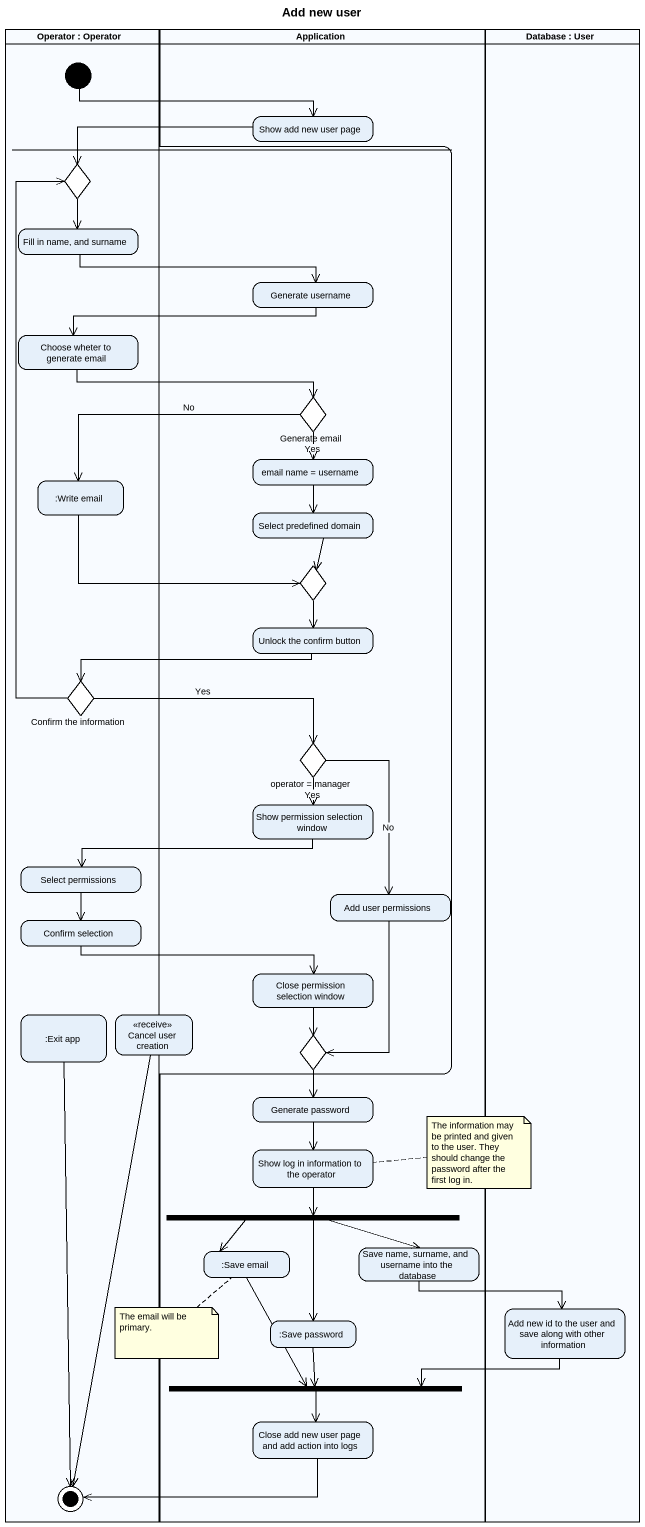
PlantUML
@startuml
title Add new user
hide empty description
state "Operator : Operator" as Operator <<partition>> {
  state initial1 <<start>>
  state choice1 <<choice>>
  state "Fill in name, and surname" as Fill_in_name_and_surname
  state "Choose wheter to generate email" as Choose_wheter_to_generate
  state ":Write email" as Write_email
  state "Confirm the information" as Confirm_the_information <<choice>>
  state "Select permissions" as Select_permissions
  state "Confirm selection" as Confirm_selection
  state ":Exit app" as Exit_app
  state final1 <<end>>
}
state Application <<partition>> {
  state "Show add new user page" as Show_add_new_user_page
  state "Generate password" as Generate_password
  state "Show log in information to the operator" as Show_log_in_information_to
  state fork1 <<fork>>
  state ":Save email" as Save_email
  state "Save name, surname, and username into the database" as Save_name_surname_and
  state ":Save password" as Save_password
  state fork2 <<join>>
  state "Close add new user page and add action into logs" as Close_add_new_user_page_and
}
state "Database : User" as Database_ <<partition>> {
  state "Add new id to the user and save along with other information" as Add_new_id_to_the_user_and
}
state " " as state1 {
  state "Generate username" as Generate_username
  state "Generate email" as Generate_email <<choice>>
  state "email name = username" as email_name_username
  state "Select predefined domain" as Select_predefined_domain
  state choice2 <<choice>>
  state "Unlock the confirm button" as Unlock_the_confirm_button
  state "operator = manager" as operator_manager <<choice>>
  state "Show permission selection window" as Show_permission_selection
  state "Add user permissions" as Add_user_permissions
  state "Close permission selection window" as Close_permission_selection
  state "Cancel user creation" as Cancel_user_creation <<receive>>
  state choice3 <<choice>>
}
initial1 -right-> Show_add_new_user_page
Show_add_new_user_page -left-> choice1
choice1 --> Fill_in_name_and_surname
Fill_in_name_and_surname -right-> Generate_username
Generate_username -left-> Choose_wheter_to_generate
Choose_wheter_to_generate -right-> Generate_email
Generate_email --> email_name_username : Yes
Generate_email -left-> Write_email : No
email_name_username --> Select_predefined_domain
Write_email -right-> choice2
Select_predefined_domain --> choice2
choice2 --> Unlock_the_confirm_button
Unlock_the_confirm_button -left-> Confirm_the_information
Confirm_the_information -up-> choice1
Confirm_the_information -right-> operator_manager : Yes
operator_manager --> Show_permission_selection : Yes
operator_manager --> Add_user_permissions : No
Show_permission_selection -left-> Select_permissions
Select_permissions --> Confirm_selection
Add_user_permissions --> choice3
Confirm_selection -right-> Close_permission_selection
Close_permission_selection --> choice3
Exit_app --> final1
Cancel_user_creation --> final1
choice3 --> Generate_password
Generate_password --> Show_log_in_information_to
Show_log_in_information_to --> fork1
fork1 --> Save_email
fork1 -right-> Save_name_surname_and
fork1 --> Save_password
Save_email --> fork2
Save_name_surname_and -right-> Add_new_id_to_the_user_and
Save_password --> fork2
Add_new_id_to_the_user_and -left-> fork2
fork2 --> Close_add_new_user_page_and
Close_add_new_user_page_and -left-> final1
note right of Show_log_in_information_to : The information may be printed and given to the user. They should change the password after the first log in.
note bottom of Save_email : The email will be primary.
@enduml
